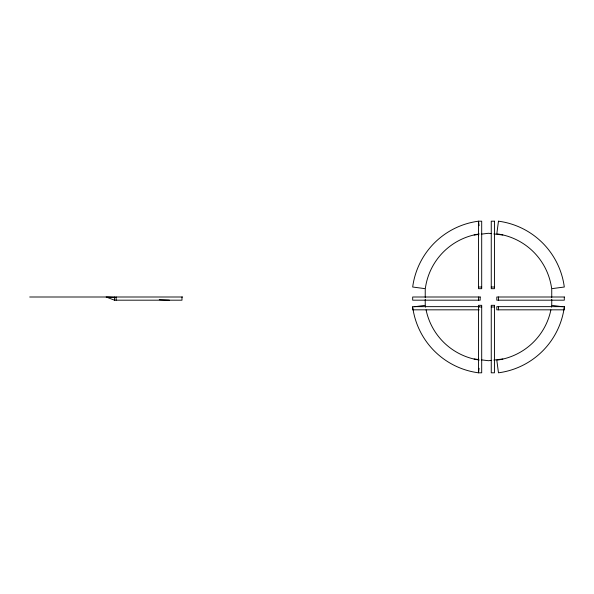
<?xml version="1.0" encoding="UTF-8"?>
<svg xmlns="http://www.w3.org/2000/svg" width="594" height="594" viewBox="0 0 594 594"><rect width="100%" height="100%" fill="white"/><g stroke="black" fill="none" stroke-linecap="round" stroke-linejoin="round"><path stroke-width="0.89" d="M478.512 360.172L478.601 358.345M479.106 368.295L478.512 372.809L481.697 372.809L481.697 305.316L478.512 305.316L478.512 372.809A76.463 76.463 0 0 1 412.681 306.979M414.486 306.742L425.311 305.316A63.721 63.721 0 0 0 425.579 307.15M474.138 235.024L478.623 234.474M481.311 234.147L488.491 233.279L491.179 233.605M491.179 360.395L488.491 360.721L481.311 359.853M493.874 360.068L502.843 358.976M478.512 287.021L481.697 287.021M491.253 287.021L494.438 287.021M29.7 297L182.633 297M115.318 297.46L106.163 297L114.479 300.185L181.972 300.185L181.972 297M479.261 306.645L412.681 306.645L412.681 309.83L479.261 309.83M478.512 306.979L481.697 306.979M491.253 306.979L494.438 306.979M159.266 299.68L169.342 300.185M493.874 233.932L502.843 235.024M474.138 358.976L478.623 359.526M562.496 306.742L551.663 305.316A63.721 63.721 0 0 1 551.395 307.15M479.106 225.705L478.512 221.191L481.697 221.191L481.697 288.684L478.512 288.684L478.512 221.191A76.463 76.463 0 0 0 412.681 287.021L425.311 288.684A63.721 63.721 0 0 1 479.254 233.954M478.512 233.828L478.601 235.655M551.744 289.323L551.744 297.453M551.744 299.257L551.744 304.677M498.47 297L498.47 300.185M498.47 306.645L498.47 309.83M478.512 297L478.512 300.185M425.23 289.323L425.23 297.453M425.23 299.257L425.23 304.677M116.142 297L116.142 300.185M114.479 297L114.479 300.185M550.89 309.89A63.721 63.721 0 0 1 496.807 360.172L498.47 372.809A76.463 76.463 0 0 0 564.3 306.979M479.254 360.046A63.721 63.721 0 0 1 426.084 309.89M498.47 221.191L496.807 233.828A63.721 63.721 0 0 1 551.663 288.684L564.3 287.021A76.463 76.463 0 0 0 498.47 221.191M494.438 221.191L491.253 221.191L491.253 288.684L494.438 288.684L494.438 221.191M480.175 297L412.681 297L412.681 300.185L480.175 300.185L480.175 297M564.3 297L496.807 297L496.807 300.185L564.3 300.185L564.3 297M494.438 305.316L491.253 305.316L491.253 372.809L494.438 372.809L494.438 305.316M564.3 306.645L496.807 306.645L496.807 309.83L564.3 309.83L564.3 306.645"/></g></svg>
